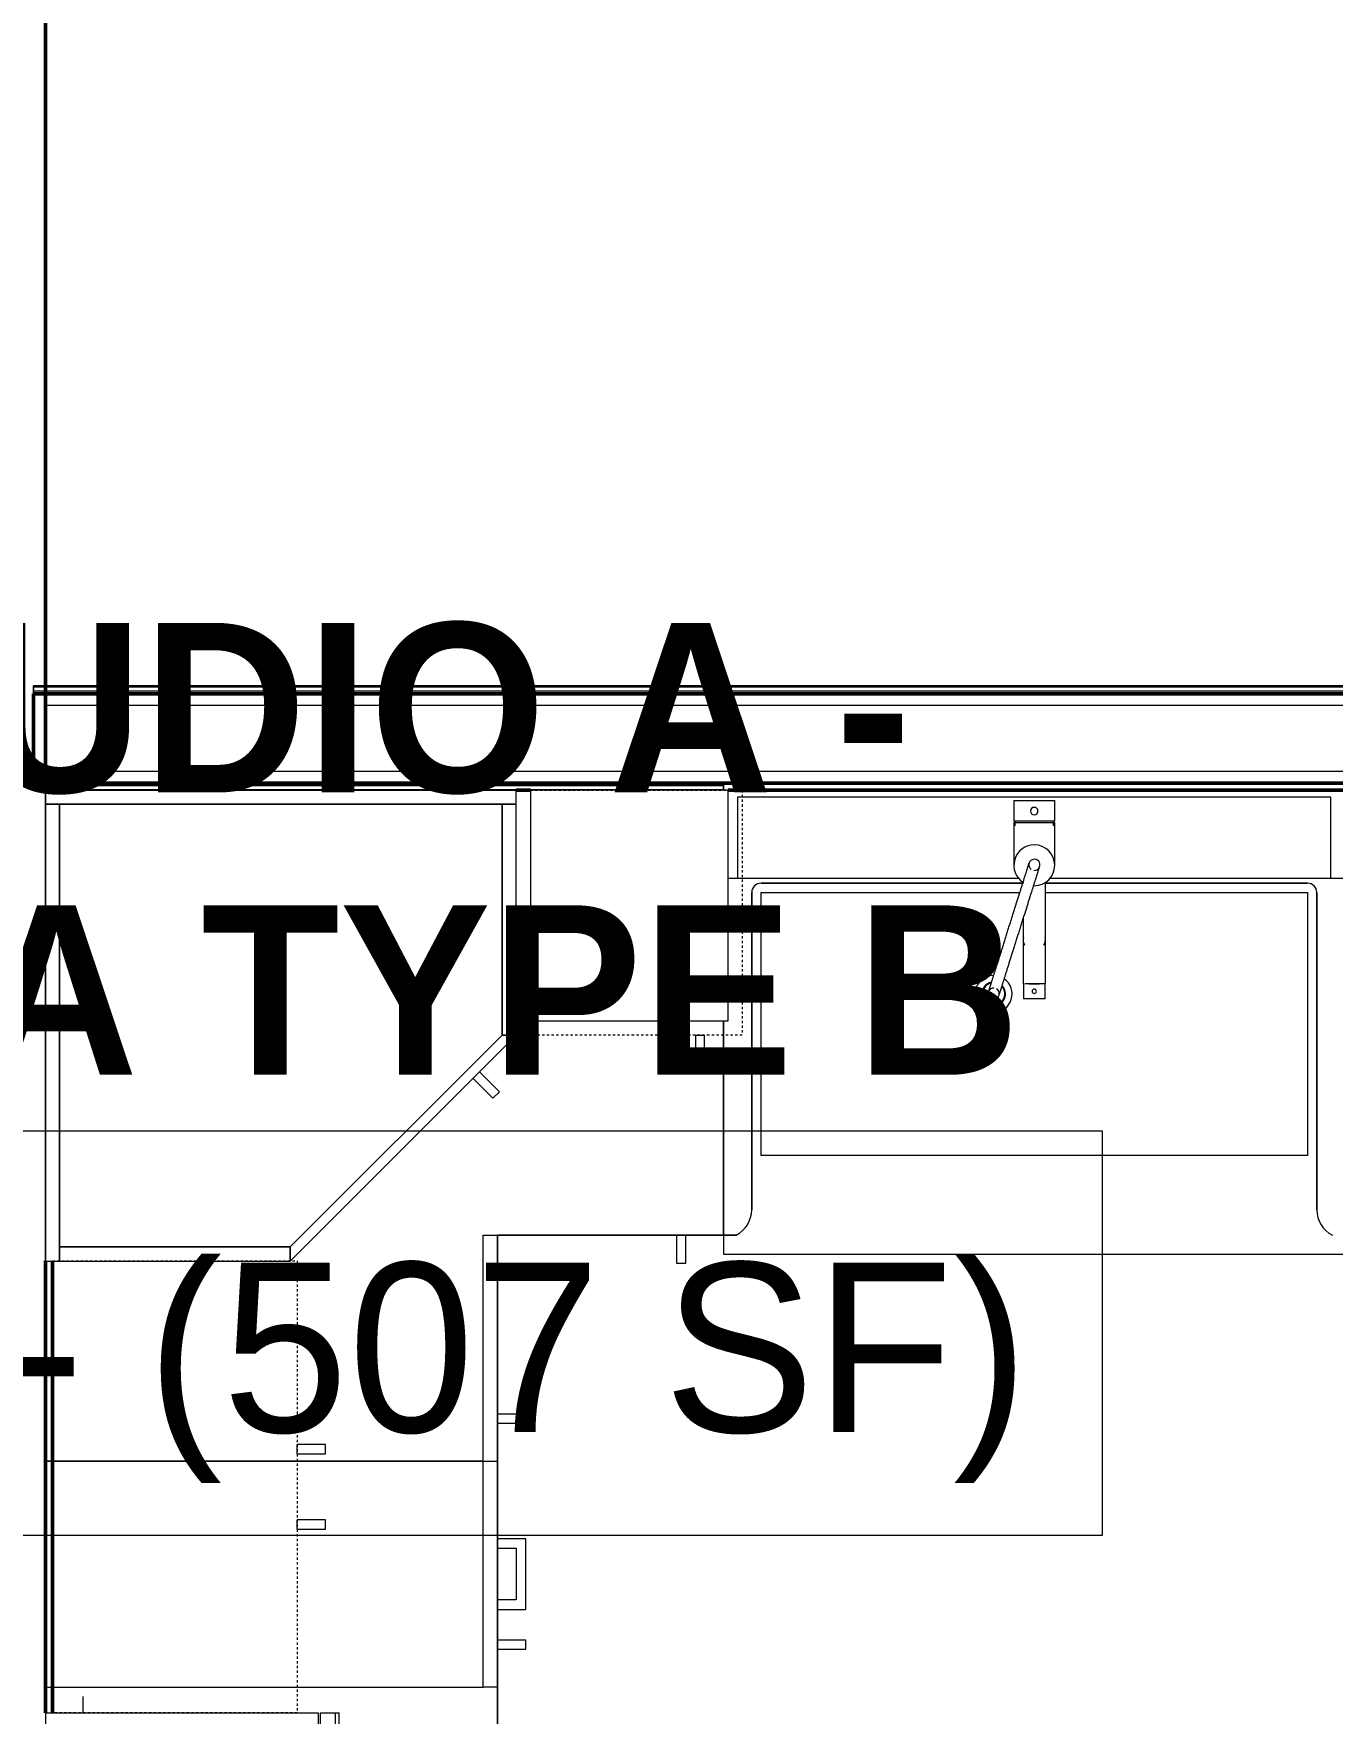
# Model space of a CAD drawing. Header units: inches. Extents: x -4218 to -1830, y 9767 to 12426.
# Drawn here: x -2912.7 to -2843.7, y 11397.8 to 11487 of the extents above; entities that cross this region are included whole.
import ezdxf

# ---------------------------------------------------------------- set-up
doc = ezdxf.new("R2010")
doc.units = ezdxf.units.IN
doc.header["$MEASUREMENT"] = 0
doc.linetypes.add('Dash', pattern=[0.25, 0.125, -0.125])
for name, color, linetype, lineweight in [('0-1', 7, 'Continuous', 5), ('0-2', 253, 'Continuous', 9), ('A-AREA-IDEN', 2, 'Continuous', 9), ('A-WALL-1', 250, 'Continuous', 50), ('A-WALL-2', 10, 'Continuous', 13), ('A-WALL-3', 254, 'Continuous', 9), ('A-WALL-4', 253, 'Continuous', 9), ('A-WALL-5', 252, 'Continuous', 9), ('A-WALL-6', 7, 'Continuous', 9), ('A-WALL-8', 113, 'Continuous', 9), ('I-WALL-1', 250, 'Continuous', 50), ('I-WALL-2', 254, 'Continuous', 9), ('I-WALL-3', 253, 'Continuous', 9), ('I-WALL-4', 252, 'Continuous', 9), ('P-SANR-FIXT-1', 7, 'Continuous', 9), ('P-SANR-FIXT-3', 252, 'Continuous', 9), ('Q-CASE', 31, 'Continuous', 9), ('Q-CASE-1', 252, 'Continuous', 9), ('Q-CASE-2', 7, 'Continuous', 9), ('Q-CASE-3', 253, 'Continuous', 9), ('Q-CASE-4', 7, 'Dash', 9), ('Q-CASE-5', 254, 'Continuous', 9), ('Q-SPCQ-1', 7, 'Continuous', 9)]:
    doc.layers.add(name, color=color, linetype=linetype, lineweight=lineweight)
doc.styles.add('Century Gothic', font='ufonts.com_century-gothic.ttf', dxfattribs={"height": 9})
doc.styles.add('Century Gothic_B', font='GOTHICB.TTF', dxfattribs={"height": 9})

# ---------------------------------------------------------------- blocks, each defined once
blk = doc.blocks.new('Basic Wall _ INT - W4BØF - _5_8 GYP - 2X4 WOOD_BATT_ - 5_8 GYP_ - ___-3182056-BACKGROUND - 3RD FLOOR')
at = {"layer": 'A-WALL-3'}
for p, q in [((-2912.699, 11447.238), (-2912.699, 11447.214)), ((-2912.699, 11447.098), (-2912.699, 11447.036)), ((-2912.074, 11447.238), (-2876.074, 11447.238)), ((-2876.074, 11447.238), (-2843.074, 11447.238)), ((-2843.074, 11447.238), (-2842.824, 11447.238)), ((-2818.824, 11447.238), (-2794.599, 11447.238)), ((-2759.849, 11447.214), (-2759.849, 11447.238)), ((-2759.849, 11447.036), (-2759.849, 11447.098)), ((-2912.699, 11447.032), (-2912.699, 11446.887)), ((-2912.699, 11446.887), (-2912.699, 11446.824)), ((-2909.651, 11446.887), (-2912.074, 11446.887)), ((-2876.074, 11446.887), (-2909.561, 11446.887)), ((-2842.824, 11446.887), (-2843.074, 11446.887)), ((-2797.936, 11446.887), (-2818.824, 11446.887)), ((-2794.599, 11446.887), (-2797.878, 11446.887)), ((-2759.849, 11446.887), (-2759.849, 11447.032)), ((-2759.849, 11446.824), (-2759.849, 11446.887))]:
    blk.add_line(p, q, dxfattribs=at)
at = {"layer": 'A-WALL-4'}
for p, q in [((-2912.699, 11447.195), (-2912.699, 11447.238)), ((-2912.699, 11447.238), (-2912.074, 11447.238)), ((-2912.699, 11447.174), (-2912.699, 11447.195)), ((-2912.699, 11447.137), (-2912.699, 11447.174)), ((-2912.699, 11447.124), (-2912.699, 11447.137)), ((-2912.699, 11447.113), (-2912.699, 11447.124)), ((-2912.699, 11447.035), (-2912.699, 11447.113)), ((-2912.074, 11447.113), (-2911.267, 11447.113)), ((-2911.179, 11447.113), (-2876.074, 11447.113)), ((-2843.074, 11447.113), (-2842.824, 11447.113)), ((-2818.824, 11447.113), (-2795.787, 11447.113)), ((-2795.674, 11447.113), (-2794.599, 11447.113)), ((-2759.849, 11447.174), (-2759.849, 11447.154)), ((-2759.849, 11447.154), (-2759.849, 11447.137)), ((-2759.849, 11447.137), (-2759.849, 11447.124)), ((-2759.849, 11447.124), (-2759.849, 11447.115)), ((-2759.849, 11447.115), (-2759.849, 11447.113)), ((-2759.849, 11447.113), (-2759.849, 11447.093)), ((-2759.849, 11447.093), (-2759.849, 11446.944)), ((-2912.699, 11446.824), (-2912.699, 11447.035)), ((-2912.074, 11446.887), (-2912.699, 11446.887)), ((-2760.168, 11446.887), (-2760.262, 11446.887)), ((-2760.07, 11446.887), (-2760.143, 11446.887)), ((-2760.006, 11446.887), (-2760.051, 11446.887)), ((-2759.849, 11446.944), (-2759.849, 11446.824))]:
    blk.add_line(p, q, dxfattribs=at)
at = {"layer": 'A-WALL-5'}
for p, q in [((-2912.699, 11447.113), (-2912.074, 11447.113)), ((-2794.599, 11447.238), (-2759.849, 11447.238)), ((-2759.849, 11447.238), (-2759.849, 11447.195)), ((-2759.849, 11447.195), (-2759.849, 11447.174)), ((-2912.074, 11446.824), (-2912.699, 11446.824)), ((-2886.324, 11446.824), (-2887.074, 11446.824)), ((-2842.824, 11446.824), (-2843.074, 11446.824)), ((-2798.53, 11446.824), (-2818.824, 11446.824)), ((-2798.325, 11446.824), (-2798.508, 11446.824)), ((-2794.599, 11446.824), (-2798.321, 11446.824)), ((-2760.262, 11446.887), (-2794.599, 11446.887)), ((-2760.168, 11446.824), (-2760.262, 11446.824)), ((-2760.07, 11446.824), (-2760.143, 11446.824)), ((-2760.006, 11446.824), (-2760.051, 11446.824))]:
    blk.add_line(p, q, dxfattribs=at)
at = {"layer": 'A-WALL-6'}
for p, q in [((-2794.599, 11447.113), (-2759.849, 11447.113)), ((-2760.262, 11446.824), (-2794.599, 11446.824))]:
    blk.add_line(p, q, dxfattribs=at)
blk = doc.blocks.new('Basic Wall _ INT - W4BØF - _5_8 GYP - 2X4 WOOD_BATT_ - 5_8 GYP_ - ___-3182057-BACKGROUND - 3RD FLOOR')
at = {"layer": 'A-WALL-3'}
for p, q in [((-2912.699, 11452.401), (-2912.699, 11452.339)), ((-2759.849, 11452.339), (-2759.849, 11452.401)), ((-2912.699, 11452.339), (-2912.699, 11452.193)), ((-2912.699, 11452.189), (-2912.699, 11452.128)), ((-2912.699, 11452.027), (-2912.699, 11451.988)), ((-2759.849, 11452.193), (-2759.849, 11452.339)), ((-2759.849, 11452.128), (-2759.849, 11452.189)), ((-2759.849, 11451.988), (-2759.849, 11452.027))]:
    blk.add_line(p, q, dxfattribs=at)
at = {"layer": 'A-WALL-4'}
for p, q in [((-2912.699, 11452.282), (-2912.699, 11452.401)), ((-2759.849, 11452.401), (-2759.849, 11452.113)), ((-2912.074, 11452.339), (-2912.699, 11452.339)), ((-2912.699, 11452.113), (-2912.699, 11452.282)), ((-2912.699, 11452.072), (-2912.699, 11452.113)), ((-2912.699, 11452.031), (-2912.699, 11452.072)), ((-2912.699, 11451.988), (-2912.699, 11452.031)), ((-2912.699, 11451.988), (-2912.074, 11451.988)), ((-2788.916, 11452.339), (-2789.031, 11452.339)), ((-2788.824, 11452.339), (-2788.913, 11452.339)), ((-2788.767, 11452.339), (-2788.822, 11452.339)), ((-2788.019, 11452.339), (-2788.622, 11452.339)), ((-2788.622, 11451.988), (-2783.872, 11451.988)), ((-2784.497, 11452.339), (-2787.997, 11452.339)), ((-2783.872, 11452.339), (-2784.474, 11452.339)), ((-2783.67, 11452.339), (-2783.725, 11452.339)), ((-2783.578, 11452.339), (-2783.666, 11452.339)), ((-2783.458, 11452.339), (-2783.573, 11452.339)), ((-2760.174, 11452.339), (-2760.262, 11452.339)), ((-2760.075, 11452.339), (-2760.143, 11452.339)), ((-2759.849, 11452.113), (-2759.849, 11452.11)), ((-2759.849, 11452.11), (-2759.849, 11452.102)), ((-2759.849, 11452.102), (-2759.849, 11452.089)), ((-2759.849, 11452.089), (-2759.849, 11452.052))]:
    blk.add_line(p, q, dxfattribs=at)
at = {"layer": 'A-WALL-5'}
for p, q in [((-2912.074, 11452.401), (-2912.699, 11452.401)), ((-2788.916, 11452.401), (-2789.03, 11452.401)), ((-2788.824, 11452.401), (-2788.912, 11452.401)), ((-2788.767, 11452.401), (-2788.822, 11452.401)), ((-2788.023, 11452.401), (-2788.622, 11452.401)), ((-2784.497, 11452.401), (-2787.997, 11452.401)), ((-2783.872, 11452.401), (-2784.47, 11452.401)), ((-2783.67, 11452.401), (-2783.725, 11452.401)), ((-2783.578, 11452.401), (-2783.666, 11452.401)), ((-2783.458, 11452.401), (-2783.573, 11452.401)), ((-2760.175, 11452.401), (-2760.262, 11452.401)), ((-2760.075, 11452.401), (-2760.143, 11452.401)), ((-2912.074, 11452.113), (-2912.699, 11452.113)), ((-2789.031, 11452.339), (-2912.074, 11452.339)), ((-2912.074, 11451.988), (-2788.622, 11451.988)), ((-2788.005, 11452.113), (-2788.622, 11452.113)), ((-2784.497, 11452.113), (-2787.997, 11452.113)), ((-2783.872, 11452.113), (-2784.489, 11452.113)), ((-2783.872, 11451.988), (-2759.849, 11451.988)), ((-2760.262, 11452.339), (-2783.458, 11452.339)), ((-2759.849, 11452.052), (-2759.849, 11452.031)), ((-2759.849, 11452.031), (-2759.849, 11451.988))]:
    blk.add_line(p, q, dxfattribs=at)
at = {"layer": 'A-WALL-6'}
for p, q in [((-2789.036, 11452.401), (-2912.074, 11452.401)), ((-2760.262, 11452.401), (-2783.458, 11452.401)), ((-2788.622, 11452.113), (-2912.074, 11452.113)), ((-2759.849, 11452.113), (-2783.872, 11452.113))]:
    blk.add_line(p, q, dxfattribs=at)
blk = doc.blocks.new('Range - 24_ x 30_-V134-BACKGROUND - 3RD FLOOR')
at = {"layer": 'Q-SPCQ-1'}
blk.add_line((29.125, 22), (30, 22), dxfattribs=at)
for centre, radius, start, end in [((6.5, 6), 3.5, 81.02275, 98.97725), ((6.5, 6), 3.5, 136.42718, 180), ((6.5, 6), 3.5, 360, 43.61907), ((23.5, 6), 3, 360, 53.87731), ((23.5, 6), 3, 143.91333, 180), ((6.5, 6), 3.5, 180, 0), ((23.5, 6), 3, 180, 360)]:
    blk.add_arc(centre, radius, start, end, dxfattribs=at)
blk = doc.blocks.new('30quot_MicrowaveVent_11166 - 70cm miele oven-2322118-BACKGROUND - 3RD FLOOR')
at = {"layer": 'Q-CASE-2'}
for p, q in [((-14.203, -14.488), (-14.203, 0)), ((15.679, 0), (-14.203, 0)), ((15.679, 0), (15.679, -14.488)), ((15.679, -14.488), (-14.203, -14.488)), ((-14.203, -14.606), (15.679, -14.606)), ((-14.203, -15.394), (-14.203, -14.606)), ((15.679, -14.606), (15.679, -15.394)), ((-14.203, -15.599), (-14.203, -15.394)), ((-14.203, -15.394), (15.679, -15.394)), ((-14.203, -15.599), (15.679, -15.599)), ((7.687, -16.55), (7.687, -15.635)), ((8.879, -15.635), (8.879, -16.55)), ((15.679, -15.394), (15.679, -15.599)), ((7.687, -16.599), (8.879, -16.599))]:
    blk.add_line(p, q, dxfattribs=at)
blk = doc.blocks.new('Single Door 1 Drawer 211 - 211 Base Cabinet Single Door1 Drawer 12_-V129-BACKGROUND - 3RD FLOOR')
at = {"layer": 'Q-CASE-1'}
for p, q in [((-11.262, 24), (0.738, 24)), ((-11.262, 23.25), (-11.262, 24)), ((0.738, 23.25), (-11.262, 23.25)), ((-11.262, 23.25), (-11.262, 0.375)), ((-6.638, 24), (-7.137, 24)), ((-3.887, 24), (-3.387, 24)), ((-1.274, 24), (-1.762, 24)), ((0.738, 24), (0.738, 23.25)), ((0.738, 0.375), (0.738, 23.25))]:
    blk.add_line(p, q, dxfattribs=at)
at = {"layer": 'Q-CASE-2'}
for p, q in [((-3.387, 25.5), (-7.137, 25.5)), ((-7.137, 25.5), (-7.137, 24)), ((-6.638, 24), (-6.638, 25.001)), ((-6.638, 25.001), (-3.887, 25.001)), ((-3.887, 25.001), (-3.887, 24)), ((-3.387, 24), (-3.387, 25.5)), ((-1.274, 25.499), (-1.762, 25.499)), ((-1.762, 25.499), (-1.762, 24)), ((-1.274, 24), (-1.274, 25.499))]:
    blk.add_line(p, q, dxfattribs=at)
at = {"layer": 'Q-CASE-3'}
for p, q in [((-1.274, 24), (-1.762, 24)), ((-11.262, 0.375), (-11.262, 0)), ((0.738, 0), (0.738, 0.375))]:
    blk.add_line(p, q, dxfattribs=at)
at = {"layer": 'Q-CASE-5'}
blk.add_line((-11.262, 0), (0.738, 0), dxfattribs=at)
blk = doc.blocks.new('Base Cabinet Corner 197 - Base Cabinet Corner 197-V130-BACKGROUND - 3RD FLOOR')
at = {"layer": 'Q-CASE-1'}
for p, q in [((0.738, 36), (-10.637, 36)), ((0.738, 23.25), (0.738, 36)), ((0.738, 24), (0.738, 36)), ((0.734, 33.512), (0.734, 34)), ((12.738, 24), (0.738, 24)), ((0.738, 23.25), (0.738, 24)), ((12.738, 23.25), (0.738, 23.25)), ((10.726, 24), (10.238, 24)), ((12.738, 0.375), (12.738, 24))]:
    blk.add_line(p, q, dxfattribs=at)
at = {"layer": 'Q-CASE-2'}
for p, q in [((2.233, 34), (0.738, 34)), ((2.233, 33.512), (2.233, 34)), ((0.738, 33.512), (2.233, 33.512)), ((10.726, 25.499), (10.238, 25.499)), ((10.238, 25.499), (10.238, 24)), ((10.726, 24), (10.726, 25.499))]:
    blk.add_line(p, q, dxfattribs=at)
at = {"layer": 'Q-CASE-3'}
for p, q in [((-22.887, 36), (-23.262, 36)), ((10.726, 24), (10.238, 24)), ((12.738, 0), (12.738, 0.375))]:
    blk.add_line(p, q, dxfattribs=at)
at = {"layer": 'Q-CASE-5'}
for p, q in [((-23.262, 36), (-23.262, 0)), ((-23.262, 0), (-22.887, 0)), ((-22.887, 0), (2.113, 0)), ((2.113, 0), (12.738, 0))]:
    blk.add_line(p, q, dxfattribs=at)
blk = doc.blocks.new('Vanity Cabinet-Double Door - 33_-V131-BACKGROUND - 3RD FLOOR')
at = {"layer": 'Q-CASE-1'}
for p, q in [((-15.762, 5.058), (-15.762, 0.375)), ((-15.762, 5.058), (-15.762, 0.375)), ((-15.012, 5.058), (-15.012, 0.75)), ((16.488, 0.75), (16.488, 5.058)), ((-15.012, 0.75), (16.488, 0.75))]:
    blk.add_line(p, q, dxfattribs=at)
at = {"layer": 'Q-CASE-3'}
for p, q in [((-15.762, 0.375), (-15.762, 0)), ((-15.762, 0.375), (-15.762, 0)), ((17.238, 0), (17.238, 0.375)), ((17.238, 0), (17.238, 0.375))]:
    blk.add_line(p, q, dxfattribs=at)
at = {"layer": 'Q-CASE-5'}
blk.add_line((-15.762, 0), (17.238, 0), dxfattribs=at)
blk.add_line((-15.762, 0), (17.238, 0), dxfattribs=at)
blk.add_line((-15.762, 0), (17.238, 0), dxfattribs=at)
blk = doc.blocks.new('308 - 308 x 24_-2727442-BACKGROUND - 3RD FLOOR')
at = {"layer": 'Q-CASE'}
for p, q in [((0, 25.188), (-12, 13.188)), ((0, 24.438), (0, 25.188)), ((-11.25, 13.188), (0, 24.438)), ((-12, 13.188), (-11.25, 13.188))]:
    blk.add_line(p, q, dxfattribs=at)
at = {"layer": 'Q-CASE-2'}
for p, q in [((0, 25.188), (0, 24.438)), ((12.25, 25.188), (0, 25.188)), ((12.25, 24.438), (12.25, 25.188)), ((13, 25.188), (12.25, 25.188)), ((12.25, 25.188), (12.25, 0.937)), ((13, 0.937), (13, 25.188)), ((0, 24.438), (-11.25, 13.188)), ((12.25, 24.438), (0, 24.438)), ((0, 24.438), (12.25, 24.438)), ((12.25, 0.937), (12.25, 24.438)), ((-10.762, 16.546), (-11.107, 16.2)), ((-11.107, 16.2), (-10.047, 15.14)), ((-9.702, 15.486), (-10.762, 16.546)), ((-12, 13.188), (-12, 0.937)), ((-11.25, 13.188), (-12, 13.188)), ((-11.25, 13.188), (-11.25, 0.937)), ((-11.25, 0.937), (-11.25, 13.188)), ((-12, 0.937), (-11.25, 0.937)), ((13, 0.937), (-12, 0.937)), ((-12, 0.937), (-12, 0.187)), ((-11.25, 0.937), (12.25, 0.937)), ((12.25, 0.937), (13, 0.937)), ((13, 0.187), (13, 0.937)), ((-12, 0.187), (13, 0.187))]:
    blk.add_line(p, q, dxfattribs=at)
blk = doc.blocks.new('300 Series Wall Hung Cabinet_301 - 12_ x 24_-2730234-BACKGROUND - 3RD FLOOR')
at = {"layer": 'Q-CASE-2'}
for p, q in [((-3.512, 14.687), (-4, 14.687)), ((-4, 14.687), (-4, 13.188)), ((-3.512, 13.188), (-3.512, 14.687)), ((-3.512, 13.188), (-4, 13.188)), ((5.25, 12.438), (-5.25, 12.438)), ((-5.25, 12.438), (-5.25, 0.187)), ((5.25, 0.187), (5.25, 12.438)), ((-5.25, 0.187), (5.25, 0.187))]:
    blk.add_line(p, q, dxfattribs=at)
at = {"layer": 'Q-CASE-4'}
for p, q in [((-6, 0.187), (-6, 13.188)), ((-6, 13.188), (6, 13.188)), ((6, 13.188), (6, 0.187)), ((6, 0.187), (-6, 0.187))]:
    blk.add_line(p, q, dxfattribs=at)
blk = doc.blocks.new('kitchen_faucet_14143 - kitchen_faucet_14143-V143-BACKGROUND - 3RD FLOOR')
at = {"layer": 'P-SANR-FIXT-1'}
for p, q in [((-7.579, 2.398), (-8.244, 2.398)), ((-8.244, 2.201), (-7.579, 2.201)), ((-6.988, 1.91), (-7.411, 2.043)), ((-7.234, 2.592), (-6.814, 2.46)), ((2.264, 1.083), (0, 1.083)), ((2.342, 1.024), (2.101, 1.024)), ((2.264, 1.083), (2.264, -1.083)), ((3.445, 1.083), (2.342, 1.083)), ((2.342, -1.083), (2.342, 1.083)), ((3.445, 1.083), (3.445, -1.083)), ((-6.299, 0.571), (-7.087, 0.571)), ((-7.087, -0.571), (-7.087, 0.571)), ((-2.826, 0.591), (-6.299, 0.591)), ((-6.299, 0.57), (-6.299, 0.591)), ((-6.299, 0.418), (-6.299, 0.497)), ((-6.299, 0.295), (-6.299, 0.405)), ((-6.299, 0.153), (-6.299, 0.286)), ((-6.299, 0.285), (-6.299, 0.153)), ((-6.299, 0.148), (-6.299, -0.148)), ((-6.299, -0.148), (-6.299, 0.148)), ((-3.975, 0.591), (-4.892, 0.591)), ((-0.9, 0.591), (-0.944, 0.591)), ((-7.087, -0.571), (-6.299, -0.571)), ((-6.299, -0.153), (-6.299, -0.285)), ((-6.299, -0.286), (-6.299, -0.153)), ((-6.299, -0.405), (-6.299, -0.295)), ((-6.299, -0.497), (-6.299, -0.418)), ((-6.299, -0.591), (-6.299, -0.511)), ((-6.299, -0.591), (-0.9, -0.591)), ((-4.892, -0.591), (-3.975, -0.591)), ((0, -1.083), (2.264, -1.083)), ((2.101, -1.024), (2.342, -1.024)), ((2.342, -1.083), (3.445, -1.083))]:
    blk.add_line(p, q, dxfattribs=at)
at = {"layer": 'P-SANR-FIXT-1', "flags": 128}
for points in [[(-6.524, 2.152), (-6.534, 2.229), (-6.564, 2.3), (-6.611, 2.361), (-6.672, 2.408), (-6.743, 2.437), (-6.82, 2.448), (-6.896, 2.437), (-6.967, 2.408), (-7.028, 2.361), (-7.075, 2.3), (-7.105, 2.229), (-7.115, 2.152)], [(-7.115, 2.152), (-7.105, 2.076), (-7.075, 2.005), (-7.028, 1.943), (-6.967, 1.897), (-6.896, 1.867), (-6.82, 1.857), (-6.743, 1.867), (-6.672, 1.897), (-6.611, 1.943), (-6.564, 2.005)], [(-6.909, 1.871), (-6.908, 1.871), (-6.907, 1.87), (-6.905, 1.87), (-6.902, 1.869), (-6.899, 1.868), (-6.894, 1.866), (-6.889, 1.865), (-6.883, 1.863), (-6.876, 1.861), (-6.869, 1.858), (-6.86, 1.856), (-6.713, 1.809), (-6.695, 1.803), (-6.676, 1.797), (-6.512, 1.746), (-6.487, 1.738), (-6.461, 1.729), (-6.434, 1.721), (-6.406, 1.712), (-6.377, 1.703), (-6.348, 1.694), (-6.318, 1.684), (-6.287, 1.675), (-6.256, 1.665), (-6.224, 1.655), (-6.191, 1.644), (-6.157, 1.633), (-6.122, 1.623), (-6.087, 1.611), (-6.051, 1.6), (-6.014, 1.588), (-5.976, 1.577), (-5.938, 1.564), (-5.899, 1.552), (-5.859, 1.54), (-5.819, 1.527), (-5.778, 1.514), (-5.736, 1.501), (-5.693, 1.487), (-5.65, 1.473), (-5.606, 1.46), (-5.561, 1.446), (-5.516, 1.431), (-5.47, 1.417), (-5.423, 1.402), (-5.376, 1.387), (-5.328, 1.372), (-5.279, 1.357), (-5.23, 1.341), (-5.18, 1.325), (-4.479, 1.104), (-4.422, 1.086), (-4.365, 1.068), (-4.307, 1.05), (-4.25, 1.032), (-4.191, 1.013), (-4.133, 0.995), (-4.075, 0.976), (-4.016, 0.958), (-3.957, 0.939), (-3.897, 0.92), (-3.838, 0.902), (-3.778, 0.883), (-3.719, 0.864), (-3.659, 0.845), (-3.599, 0.826), (-3.539, 0.807), (-3.479, 0.789), (-3.42, 0.77), (-3.36, 0.751), (-3.3, 0.732), (-3.24, 0.713), (-3.181, 0.694), (-3.121, 0.675), (-3.062, 0.657), (-3.002, 0.638), (-2.943, 0.619), (-2.885, 0.601), (-2.826, 0.582), (-2.768, 0.564), (-2.71, 0.546), (-2.652, 0.527), (-2.034, 0.332), (-1.982, 0.316), (-1.93, 0.3), (-1.879, 0.283), (-1.828, 0.267), (-1.778, 0.251), (-1.538, 0.176), (-1.491, 0.161), (-1.446, 0.147), (-1.4, 0.132), (-1.356, 0.118), (-1.312, 0.104), (-1.269, 0.091), (-1.226, 0.077), (-1.185, 0.064), (-1.144, 0.051), (-1.103, 0.039), (-1.064, 0.026), (-1.025, 0.014), (-0.987, 0.002), (-0.95, -0.01), (-0.913, -0.021), (-0.877, -0.033), (-0.842, -0.044), (-0.808, -0.055), (-0.774, -0.065), (-0.741, -0.076), (-0.709, -0.086), (-0.678, -0.096), (-0.647, -0.105), (-0.617, -0.115), (-0.588, -0.124), (-0.56, -0.133), (-0.533, -0.142), (-0.506, -0.15), (-0.48, -0.158), (-0.455, -0.166), (-0.43, -0.174), (-0.407, -0.181), (-0.384, -0.188), (-0.362, -0.195), (-0.341, -0.202), (-0.32, -0.209), (-0.3, -0.215), (-0.282, -0.221), (-0.263, -0.226), (-0.246, -0.232), (-0.23, -0.237), (-0.214, -0.242), (-0.199, -0.247), (-0.185, -0.251), (-0.172, -0.255), (-0.159, -0.259), (-0.147, -0.263), (-0.136, -0.267), (-0.126, -0.27), (-0.117, -0.273), (-0.108, -0.276), (-0.1, -0.278), (-0.093, -0.28), (-0.087, -0.282), (-0.081, -0.284), (-0.077, -0.285), (-0.073, -0.287), (-0.069, -0.288), (-0.067, -0.288), (-0.066, -0.289), (-0.065, -0.289)], [(-6.731, 2.434), (-6.73, 2.434), (-6.729, 2.433), (-6.727, 2.433), (-6.724, 2.432), (-6.721, 2.431), (-6.716, 2.429), (-6.711, 2.428), (-6.705, 2.426), (-6.698, 2.424), (-6.691, 2.421), (-6.682, 2.419), (-6.535, 2.372), (-6.517, 2.366), (-6.498, 2.36), (-6.479, 2.354), (-6.458, 2.348), (-6.437, 2.341), (-6.415, 2.334), (-6.393, 2.327), (-6.369, 2.32), (-6.345, 2.312), (-6.32, 2.304), (-6.294, 2.296), (-6.267, 2.288), (-6.24, 2.279), (-6.212, 2.27), (-6.183, 2.261), (-6.153, 2.252), (-6.123, 2.242), (-6.092, 2.232), (-6.06, 2.222), (-6.027, 2.212), (-5.993, 2.201), (-5.959, 2.19), (-5.924, 2.179), (-5.888, 2.168), (-5.852, 2.157), (-5.815, 2.145), (-5.777, 2.133), (-5.738, 2.121), (-5.699, 2.108), (-5.658, 2.095), (-5.617, 2.083), (-5.576, 2.069), (-5.534, 2.056), (-5.491, 2.042), (-5.447, 2.029), (-5.402, 2.015), (-5.357, 2), (-5.312, 1.986), (-5.265, 1.971), (-5.218, 1.957), (-5.171, 1.941), (-5.122, 1.926), (-5.073, 1.911), (-5.024, 1.895), (-4.974, 1.879), (-4.923, 1.863), (-4.872, 1.847), (-4.82, 1.831), (-4.768, 1.814), (-4.715, 1.798), (-4.661, 1.781), (-4.607, 1.764), (-4.553, 1.747), (-4.498, 1.729), (-4.443, 1.712), (-4.387, 1.694), (-4.331, 1.676), (-4.274, 1.659), (-4.217, 1.641), (-4.16, 1.623), (-4.103, 1.604), (-4.045, 1.586), (-3.986, 1.568), (-3.928, 1.549), (-3.869, 1.531), (-3.81, 1.512), (-3.751, 1.494), (-3.692, 1.475), (-3.632, 1.456), (-3.573, 1.437), (-3.513, 1.418), (-3.453, 1.4), (-3.393, 1.381), (-3.334, 1.362), (-3.274, 1.343), (-3.214, 1.324), (-3.154, 1.305), (-3.094, 1.286), (-3.034, 1.267), (-2.975, 1.249), (-2.915, 1.23), (-2.856, 1.211), (-2.797, 1.192), (-2.738, 1.174), (-2.679, 1.155), (-2.621, 1.137), (-2.563, 1.118), (-2.505, 1.1), (-1.882, 0.904), (-1.83, 0.887), (-1.777, 0.871), (-1.726, 0.854), (-1.675, 0.838), (-1.624, 0.822), (-1.396, 0.75), (-1.349, 0.735), (-1.303, 0.721), (-1.257, 0.706), (-1.212, 0.692), (-1.168, 0.678), (-1.124, 0.664), (-1.081, 0.651), (-1.039, 0.637), (-0.997, 0.624), (-0.956, 0.611), (-0.916, 0.599), (-0.877, 0.586), (-0.838, 0.574), (-0.8, 0.562), (-0.763, 0.55), (-0.727, 0.539), (-0.691, 0.528), (-0.656, 0.517), (-0.622, 0.506), (-0.589, 0.495), (-0.556, 0.485), (-0.524, 0.475), (-0.493, 0.465), (-0.462, 0.456), (-0.433, 0.446), (-0.404, 0.437), (-0.376, 0.428), (-0.349, 0.42), (-0.322, 0.411), (-0.296, 0.403), (-0.271, 0.395), (-0.247, 0.388), (-0.224, 0.38), (-0.201, 0.373), (-0.179, 0.366), (-0.158, 0.36), (-0.138, 0.353), (-0.118, 0.347), (-0.1, 0.341), (-0.082, 0.335), (-0.065, 0.33), (-0.048, 0.325), (-0.033, 0.32), (-0.018, 0.315), (-0.004, 0.311), (0.009, 0.307), (0.021, 0.303), (0.033, 0.299), (0.044, 0.296), (0.054, 0.293), (0.063, 0.29), (0.071, 0.287), (0.079, 0.285), (0.086, 0.282), (0.092, 0.281), (0.097, 0.279), (0.102, 0.277), (0.106, 0.276), (0.109, 0.275), (0.111, 0.275), (0.112, 0.274), (0.113, 0.274)], [(-0.27, 0.018), (-0.267, -0.059), (-0.244, -0.132), (-0.202, -0.197), (-0.146, -0.249), (-0.077, -0.285), (-0.002, -0.302), (0.075, -0.298), (0.149, -0.275), (0.214, -0.234), (0.266, -0.177)], [(0.266, -0.177), (0.301, -0.109), (0.318, -0.033), (0.315, 0.044), (0.292, 0.117), (0.25, 0.182), (0.193, 0.234), (0.125, 0.27), (0.05, 0.287), (-0.027, 0.283), (-0.101, 0.26), (-0.166, 0.219), (-0.218, 0.162)]]:
    blk.add_lwpolyline(points, dxfattribs=at)
at = {"layer": 'P-SANR-FIXT-1'}
for centre, radius, start, end in [((-6.832, 2.159), 0.984, 0, 165), ((-6.832, 2.159), 0.63, 10.30839, 180), ((-6.832, 2.159), 0.591, 14.76483, 132.88346), ((-6.832, 2.159), 0.984, 176.37544, 180), ((-6.832, 2.159), 0.984, 180, 324.7601), ((-6.832, 2.159), 0.63, 180, 315), ((-6.832, 2.159), 0.591, 132.88346, 180), ((-6.832, 2.159), 0.591, 180, 191.36029), ((-6.832, 2.159), 0.591, 191.36029, 312.7731), ((0, 0), 1.083, 0, 147.47116), ((-6.689, 0), 0.118, 0, 180), ((0, 0), 1.083, 177.61887, 180), ((2.878, 0), 0.197, 360, 180), ((-6.689, 0), 0.118, 180, 360), ((0, 0), 1.083, 180, 360), ((2.878, 0), 0.197, 180, 360)]:
    blk.add_arc(centre, radius, start, end, dxfattribs=at)
for centre, major_axis, ratio, start_param, end_param in [((-8.244, 2.3), (0, 0.0984), 0.984808, 4.712389, 7.853982), ((-8.244, 2.3), (0, 0.0984), 0.984808, 1.570796, 4.712389), ((-3.975, 0), (0, 0.591), 0.906308, 6.021386, 6.806784), ((-3.975, 0), (0, 0.591), 0.906308, 2.617994, 3.403392)]:
    blk.add_ellipse(centre, major_axis=major_axis, ratio=ratio, start_param=start_param, end_param=end_param, dxfattribs=at)
blk = doc.blocks.new('Stainless Steel Farmhous Kitchen Sink - Stainless Steel Farmhous Kitchen Sink-V144-BACKGROUND - 3RD FLOOR')
at = {"layer": 'P-SANR-FIXT-1'}
for p, q in [((-33, 22.203), (-33, 21.189)), ((0, 22.203), (-33, 22.203)), ((0, 21.189), (0, 22.203)), ((-31, 3), (-31, 16.956)), ((-31, 16.956), (-2, 16.956)), ((-2, 16.956), (-2, 3)), ((-17.086, 3), (-31, 3)), ((-2, 3), (-15.748, 3))]:
    blk.add_line(p, q, dxfattribs=at)
at = {"layer": 'P-SANR-FIXT-3'}
for p, q in [((-33, 21.189), (-33, 2.319)), ((0, 9.814), (0, 21.189)), ((-33, 2.253), (-33, 2.247)), ((-33, 2.247), (-17.319, 2.247)), ((-15.681, 2.247), (-0.25, 2.247))]:
    blk.add_line(p, q, dxfattribs=at)
blk = doc.blocks.new('300 Series Wall Hung Cabinet_302 - 24_ X 24_-2590484-BACKGROUND - 3RD FLOOR')
at = {"layer": 'Q-CASE-2'}
for p, q in [((-1.762, 14.687), (-2.25, 14.687)), ((-2.25, 14.687), (-2.25, 13.188)), ((-1.762, 13.188), (-1.762, 14.687)), ((2.238, 14.687), (1.75, 14.687)), ((1.75, 14.687), (1.75, 13.188)), ((2.238, 13.188), (2.238, 14.687)), ((-1.762, 13.188), (-2.25, 13.188)), ((2.238, 13.188), (1.75, 13.188))]:
    blk.add_line(p, q, dxfattribs=at)
at = {"layer": 'Q-CASE-4'}
for p, q in [((-12, 0.187), (-12, 13.188)), ((-12, 13.188), (12, 13.188)), ((12, 13.188), (12, 0.187)), ((12, 0.187), (-12, 0.187))]:
    blk.add_line(p, q, dxfattribs=at)
blk = doc.blocks.new('CTR - 1st Phase - Unit Layouts_rvt-1-BACKGROUND - 3RD FLOOR')
at = {"layer": 'A-WALL-1'}
for p, q in [((-2788.622, 11451.988), (-2912.699, 11451.988)), ((-2912.699, 11451.988), (-2912.699, 11451.363)), ((-2912.699, 11451.363), (-2912.699, 11447.863)), ((-2912.699, 11447.863), (-2912.699, 11447.238)), ((-2912.699, 11447.238), (-2759.849, 11447.238)), ((-2794.599, 11447.238), (-2912.074, 11447.238)), ((-2912.074, 11447.238), (-2912.074, 11446.863)), ((-2887.074, 11446.863), (-2886.324, 11446.863)), ((-2875.824, 11446.863), (-2794.599, 11446.863)), ((-2912.074, 11421.863), (-2912.074, 11397.863)), ((-2911.699, 11397.863), (-2911.699, 11421.863))]:
    blk.add_line(p, q, dxfattribs=at)
at = {"layer": 'A-WALL-2'}
for p, q in [((-2912.074, 11451.363), (-2912.074, 11447.863)), ((-2787.997, 11451.363), (-2912.074, 11451.363)), ((-2759.849, 11447.863), (-2912.074, 11447.863))]:
    blk.add_line(p, q, dxfattribs=at)
at = {"layer": 'A-WALL-3'}
for p, q in [((-2912.699, 11447.238), (-2912.699, 11451.988)), ((-2912.074, 11451.988), (-2912.699, 11451.988)), ((-2912.699, 11447.238), (-2912.074, 11447.238)), ((-2912.074, 11447.238), (-2876.074, 11447.238)), ((-2912.074, 11446.863), (-2912.074, 11421.863))]:
    blk.add_line(p, q, dxfattribs=at)
at = {"layer": 'A-WALL-4'}
for p, q in [((-2789.036, 11451.988), (-2912.074, 11451.988)), ((-2794.599, 11447.238), (-2912.074, 11447.238)), ((-2912.074, 11446.863), (-2912.074, 11447.238)), ((-2911.699, 11446.863), (-2887.074, 11446.863)), ((-2912.074, 11421.863), (-2912.074, 11397.863))]:
    blk.add_line(p, q, dxfattribs=at)
at = {"layer": 'A-WALL-5'}
for p, q in [((-2887.074, 11446.863), (-2886.324, 11446.863)), ((-2875.824, 11446.863), (-2794.599, 11446.863)), ((-2911.699, 11397.863), (-2911.699, 11421.863))]:
    blk.add_line(p, q, dxfattribs=at)
at = {"layer": 'A-WALL-8'}
for p, q in [((-2912.074, 11447.238), (-2912.074, 11446.863)), ((-2794.599, 11447.238), (-2912.074, 11447.238)), ((-2912.074, 11447.238), (-2794.599, 11447.238)), ((-2912.074, 11446.863), (-2912.074, 11447.238)), ((-2912.074, 11446.863), (-2912.074, 11421.863)), ((-2912.074, 11421.863), (-2912.074, 11446.863)), ((-2874.074, 11441.927), (-2860.166, 11441.927)), ((-2860.166, 11441.927), (-2874.074, 11441.927)), ((-2858.986, 11441.927), (-2845.074, 11441.927)), ((-2845.074, 11441.927), (-2858.986, 11441.927)), ((-2874.574, 11424.578), (-2874.574, 11441.427)), ((-2874.574, 11441.427), (-2874.574, 11424.578)), ((-2844.574, 11441.427), (-2844.574, 11424.578)), ((-2844.574, 11424.578), (-2844.574, 11441.427)), ((-2888.074, 11292.981), (-2888.074, 11423.238)), ((-2888.074, 11423.238), (-2875.401, 11423.238)), ((-2875.401, 11423.238), (-2888.074, 11423.238)), ((-2888.074, 11423.238), (-2888.074, 11292.981)), ((-2912.074, 11421.863), (-2912.074, 11397.863)), ((-2912.074, 11397.863), (-2912.074, 11421.863))]:
    blk.add_line(p, q, dxfattribs=at)
for centre, radius, start, end in [((-2874.074, 11441.427), 0.5, 90, 180), ((-2874.074, 11441.427), 0.5, 90, 180), ((-2845.074, 11441.427), 0.5, 0, 90), ((-2845.074, 11441.427), 0.5, 0, 90), ((-2876.074, 11424.578), 1.5, 296.65151, 0), ((-2876.074, 11424.578), 1.5, 296.65151, 0), ((-2843.074, 11424.578), 1.5, 180, 243.34849), ((-2843.074, 11424.578), 1.5, 180, 243.34849)]:
    blk.add_arc(centre, radius, start, end, dxfattribs=at)
at = {"layer": '0-2'}
for name in ['Basic Wall _ INT - W4BØF - _5_8 GYP - 2X4 WOOD_BATT_ - 5_8 GYP_ - ___-3182057-BACKGROUND - 3RD FLOOR', 'Basic Wall _ INT - W4BØF - _5_8 GYP - 2X4 WOOD_BATT_ - 5_8 GYP_ - ___-3182056-BACKGROUND - 3RD FLOOR']:
    blk.add_blockref(name, (0, 0), dxfattribs=at)
for name, p, rotation in [('Base Cabinet Corner 197 - Base Cabinet Corner 197-V130-BACKGROUND - 3RD FLOOR', (-2912.074, 11423.975), 270.0000000000526), ('Vanity Cabinet-Double Door - 33_-V131-BACKGROUND - 3RD FLOOR', (-2858.836, 11447.238), 180), ('308 - 308 x 24_-2727442-BACKGROUND - 3RD FLOOR', (-2899.074, 11447.05), 180), ('300 Series Wall Hung Cabinet_301 - 12_ x 24_-2730234-BACKGROUND - 3RD FLOOR', (-2881.074, 11447.05), 180), ('kitchen_faucet_14143 - kitchen_faucet_14143-V143-BACKGROUND - 3RD FLOOR', (-2859.574, 11442.876), 90.00000000001656), ('Stainless Steel Farmhous Kitchen Sink - Stainless Steel Farmhous Kitchen Sink-V144-BACKGROUND - 3RD FLOOR', (-2876.074, 11444.427), 180), ('300 Series Wall Hung Cabinet_302 - 24_ X 24_-2590484-BACKGROUND - 3RD FLOOR', (-2911.886, 11409.863), 270.0000000000061), ('Single Door 1 Drawer 211 - 211 Base Cabinet Single Door1 Drawer 12_-V129-BACKGROUND - 3RD FLOOR', (-2912.074, 11399.975), 270.000000000052), ('Range - 24_ x 30_-V134-BACKGROUND - 3RD FLOOR', (-2888.074, 11368.738), 89.99999999994498), ('30quot_MicrowaveVent_11166 - 70cm miele oven-2322118-BACKGROUND - 3RD FLOOR', (-2912.074, 11382.184), 90.00000000000776)]:
    blk.add_blockref(name, p, dxfattribs=dict(at, rotation=rotation))
blk = doc.blocks.new('CTR - 1st Phase - Common Walls_rvt-1-BACKGROUND - 3RD FLOOR')
at = {"layer": 'I-WALL-1'}
for p, q in [((-2912.074, 11446.863), (-2912.074, 11640.614)), ((-2912.074, 11397.863), (-2912.074, 11421.863))]:
    blk.add_line(p, q, dxfattribs=at)
at = {"layer": 'I-WALL-2'}
for p, q in [((-2912.074, 11447.863), (-2912.074, 11451.363)), ((-2912.074, 11447.035), (-2912.074, 11447.093)), ((-2912.074, 11446.944), (-2912.074, 11447.035)), ((-2912.074, 11446.863), (-2912.074, 11446.943)), ((-2912.074, 11421.863), (-2912.074, 11446.824)), ((-2912.074, 11397.863), (-2912.074, 11421.863))]:
    blk.add_line(p, q, dxfattribs=at)
at = {"layer": 'I-WALL-3'}
for p, q in [((-2912.074, 11452.282), (-2912.074, 11452.401)), ((-2912.074, 11452.19), (-2912.074, 11452.281)), ((-2912.074, 11452.132), (-2912.074, 11452.19)), ((-2912.074, 11451.363), (-2912.074, 11451.988)), ((-2912.074, 11447.238), (-2912.074, 11447.863))]:
    blk.add_line(p, q, dxfattribs=at)
at = {"layer": 'I-WALL-4'}
blk.add_line((-2912.074, 11452.401), (-2912.074, 11571.076), dxfattribs=at)

msp = doc.modelspace()

# ---------------------------------------------------------------- linework, layer by layer
at = {"layer": 'A-AREA-IDEN', "flags": 128}
msp.add_lwpolyline([(-2940.469, 11428.777), (-2855.969, 11428.777), (-2855.969, 11407.281), (-2940.469, 11407.281)], close=True, dxfattribs=at)

# ---------------------------------------------------------------- block references
at = {"layer": '0-1'}
for name in ['CTR - 1st Phase - Unit Layouts_rvt-1-BACKGROUND - 3RD FLOOR', 'CTR - 1st Phase - Common Walls_rvt-1-BACKGROUND - 3RD FLOOR']:
    msp.add_blockref(name, (0, 0), dxfattribs=at)

# ---------------------------------------------------------------- texts
at = {"layer": 'A-AREA-IDEN', "char_height": 9, "attachment_point": 1}
for s, insert, width, style in [('STUDIO A -', (-2930.967, 11455.75), 79.083, 'Century Gothic_B'), ('ADA TYPE B', (-2933.217, 11440.75), 84.537, 'Century Gothic_B'), ('315 - (507 SF)', (-2937.469, 11421.777), 94.839, 'Century Gothic')]:
    msp.add_mtext(s, dxfattribs=dict(at, insert=insert, width=width, style=style))

doc.saveas('drawing.dxf')
